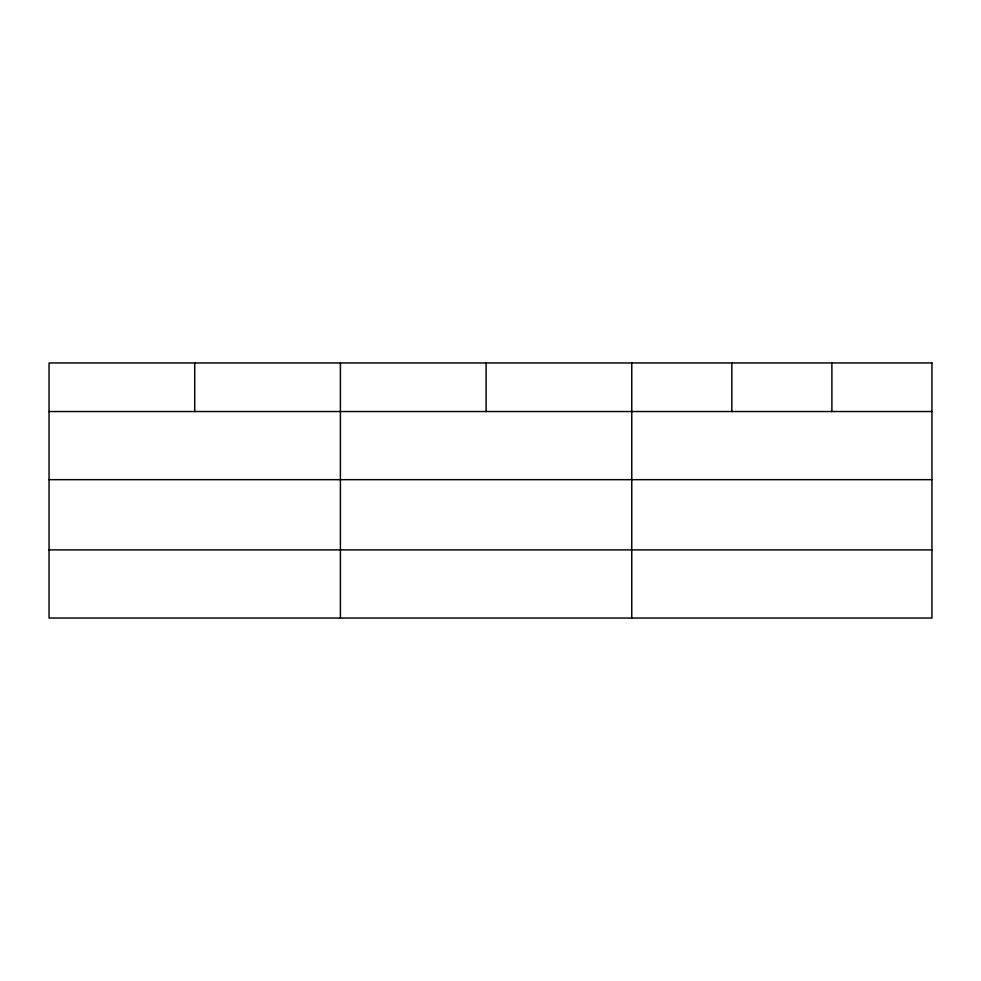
<?xml version="1.0" encoding="UTF-8"?>
<svg xmlns="http://www.w3.org/2000/svg" width="981" height="981" viewBox="0 0 981 981"><rect width="100%" height="100%" fill="white"/><g stroke="black" fill="none" stroke-linecap="round" stroke-linejoin="round"><path stroke-width="1.47" d="M49.05 411.53L931.95 411.53M49.05 479.672L931.95 479.672M49.05 549.887L931.95 549.887M831.888 362.958L831.888 411.53M731.826 362.958L731.826 411.53M631.764 362.958L631.764 618.042M486.086 362.958L486.086 411.53M340.407 362.958L340.407 618.042M194.729 362.958L194.729 411.53M931.95 362.958L49.05 362.958L49.05 618.042L931.95 618.042L931.95 362.958"/></g></svg>
